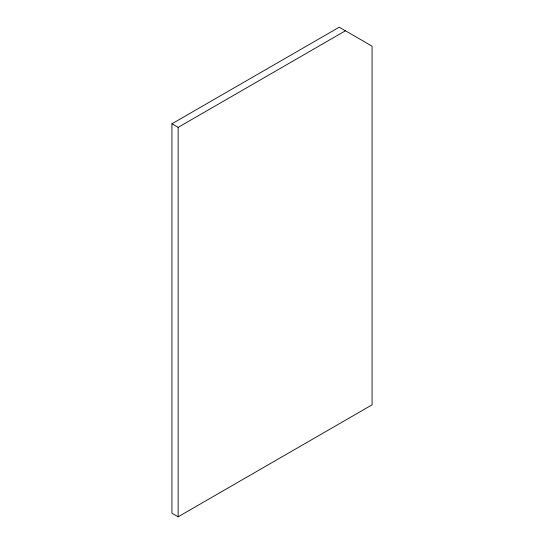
<?xml version="1.0" encoding="UTF-8"?>
<svg xmlns="http://www.w3.org/2000/svg" width="544" height="544" viewBox="0 0 544 544"><rect width="100%" height="100%" fill="white"/><g stroke="black" fill="none" stroke-linecap="round" stroke-linejoin="round"><path stroke-width="0.82" d="M171.931 123.787L339.232 27.2L372.069 46.158L372.069 404.845L178.146 516.8L171.931 513.216L171.931 123.787L178.146 127.371L345.44 30.784M178.146 127.371L178.146 516.8"/></g></svg>
